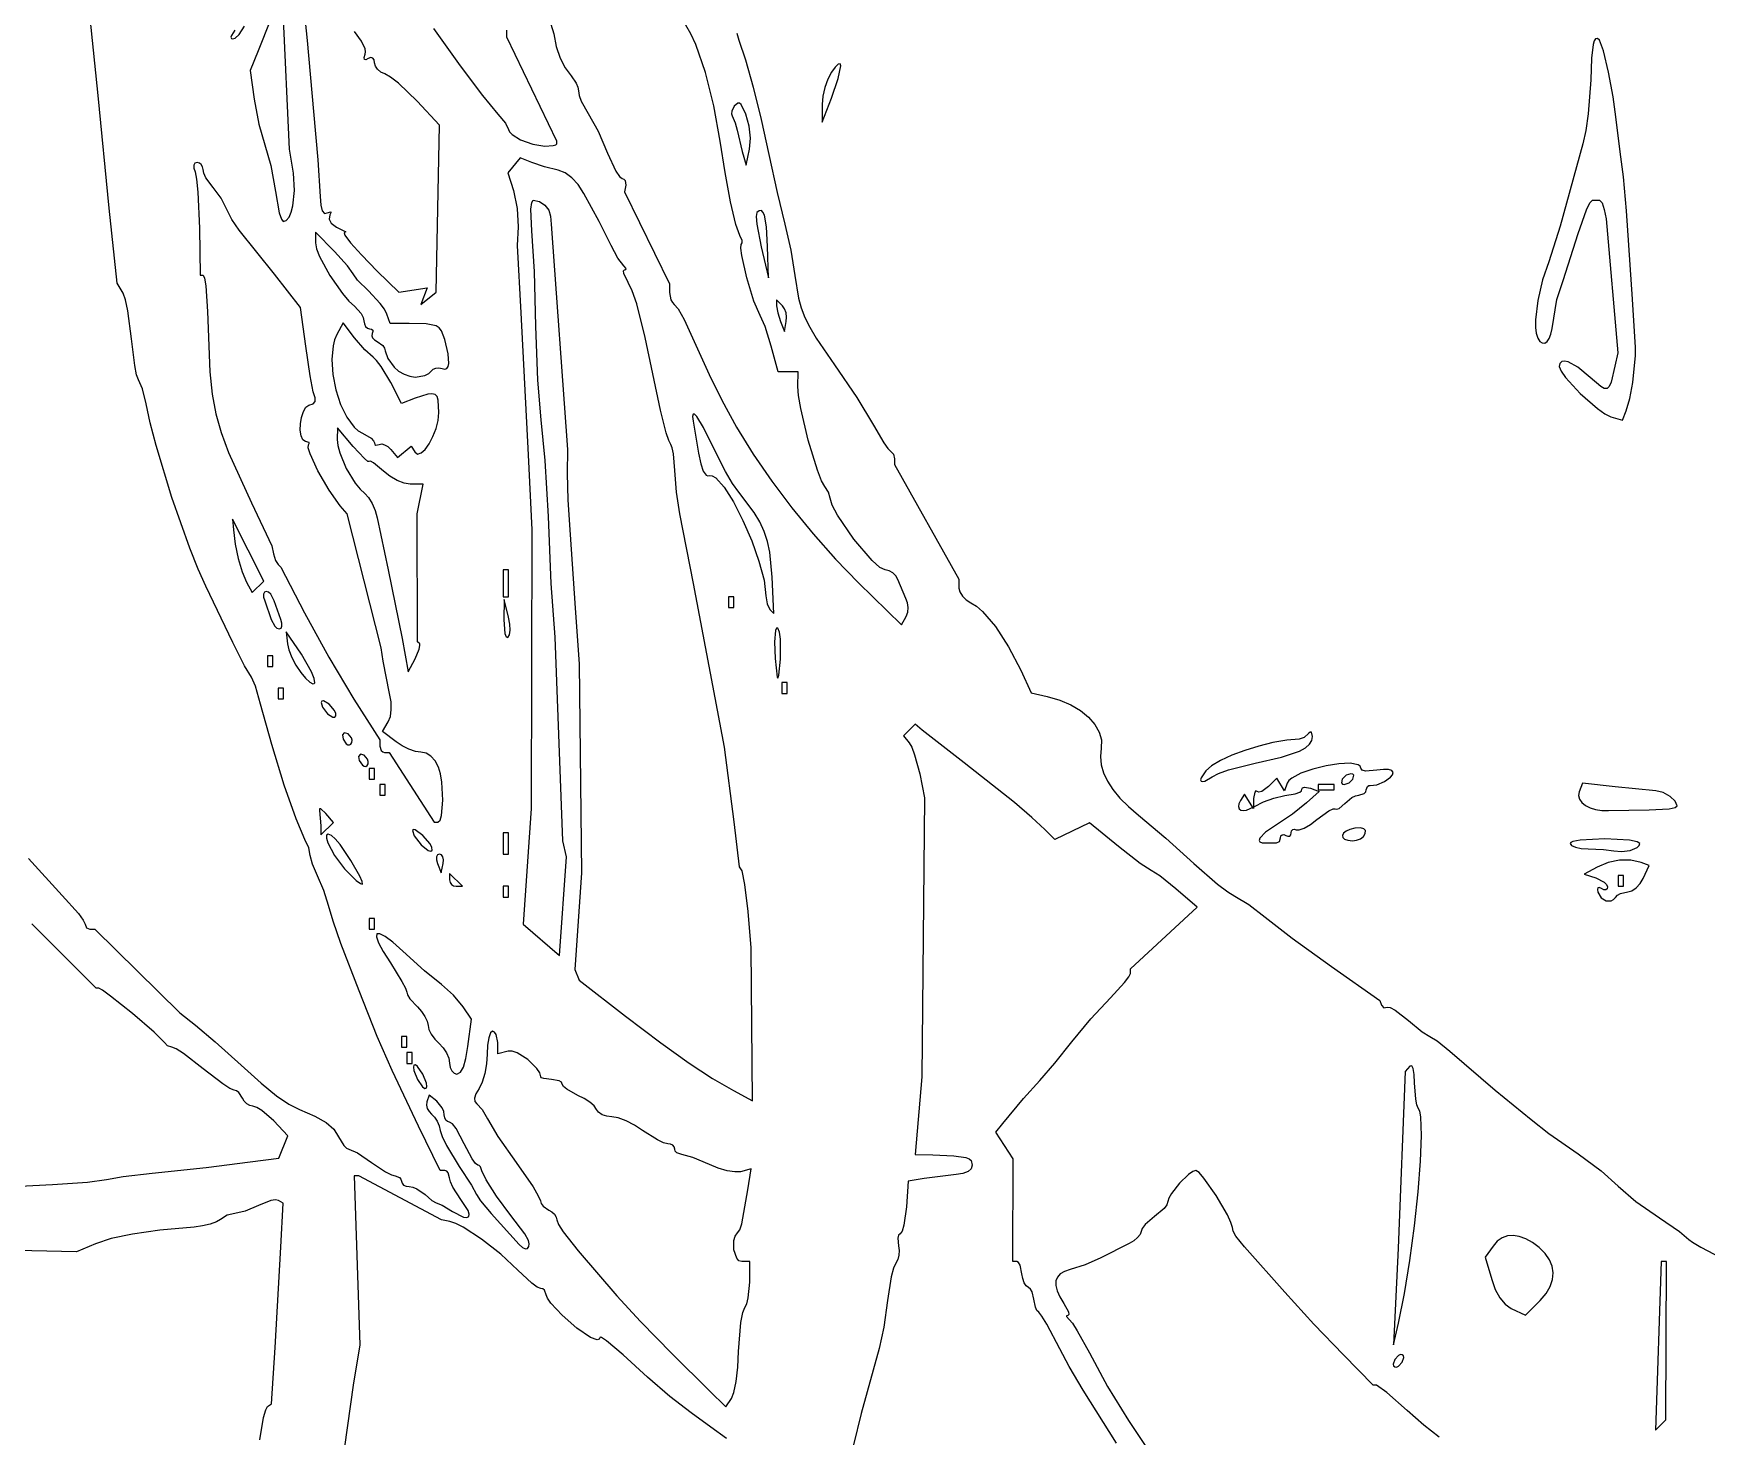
# Model space of a CAD drawing. Extents: x 49.4 to 149.4, y 52.5 to 152.5.
# Drawn here: x 86.07 to 101.08, y 89.75 to 102.34 of the extents above; entities that cross this region are included whole.
import ezdxf

# ---------------------------------------------------------------- set-up
doc = ezdxf.new("R2010")
doc.units = 0
doc.layers.add('LAYER_1', color=7, linetype='CONTINUOUS')

msp = doc.modelspace()

# ---------------------------------------------------------------- linework, layer by layer
at = {"layer": 'LAYER_1'}
for points in [[(88.192, 102.46), (88.082, 102.183), (88.009, 102.007), (88.044, 101.75), (88.087, 101.524), (88.141, 101.34), (88.195, 101.153), (88.238, 100.919), (88.271, 100.73), (88.29, 100.672), (88.306, 100.651), (88.333, 100.661), (88.358, 100.69), (88.378, 100.734), (88.393, 100.791), (88.408, 100.93), (88.397, 101.084), (88.361, 101.3), (88.307, 102.532)], [(88.486, 102.623), (88.52, 102.274), (88.579, 101.637), (88.618, 101.204), (88.638, 100.877), (88.644, 100.797), (88.657, 100.747), (88.675, 100.724), (88.7, 100.728), (88.732, 100.738), (88.733, 100.729), (88.724, 100.71), (88.717, 100.673), (88.737, 100.635), (88.783, 100.599), (88.849, 100.568), (88.867, 100.559), (88.859, 100.555), (88.852, 100.549), (88.858, 100.53), (88.909, 100.461), (89.008, 100.351), (89.15, 100.207), (89.342, 100.018), (89.597, 100.056), (89.541, 99.906), (89.679, 100.018), (89.708, 101.514), (89.508, 101.73), (89.341, 101.891), (89.269, 101.947), (89.218, 101.975), (89.182, 101.992), (89.153, 102.017), (89.133, 102.046), (89.126, 102.076), (89.122, 102.103), (89.11, 102.118), (89.092, 102.122), (89.069, 102.113), (89.047, 102.103), (89.035, 102.106), (89.033, 102.123), (89.042, 102.153), (89.045, 102.174), (89.04, 102.201), (89.007, 102.27), (88.945, 102.357)], [(86.021, 94.936), (86.324, 94.605), (86.468, 94.442), (86.512, 94.382), (86.528, 94.347), (86.541, 94.315), (86.572, 94.302), (86.615, 94.302), (87.378, 93.552), (87.518, 93.442), (87.696, 93.291), (87.928, 93.083), (88.109, 92.92), (88.247, 92.807), (88.356, 92.733), (88.452, 92.686), (88.59, 92.626), (88.69, 92.568), (88.759, 92.507), (88.803, 92.439), (88.851, 92.362), (88.875, 92.338), (88.896, 92.33), (88.973, 92.295), (89.097, 92.21), (89.225, 92.125), (89.277, 92.099), (89.311, 92.089), (89.35, 92.075), (89.362, 92.06), (89.366, 92.041), (89.372, 92.023), (89.386, 92.007), (89.408, 91.997), (89.435, 91.993), (89.468, 91.987), (89.506, 91.972), (89.579, 91.921), (89.64, 91.87), (89.679, 91.849), (89.732, 91.826), (89.825, 91.77), (89.923, 91.72), (89.954, 91.716), (89.971, 91.724), (89.975, 91.745), (89.965, 91.778), (89.901, 91.877), (89.829, 91.987), (89.807, 92.036), (89.799, 92.072), (89.786, 92.118), (89.773, 92.132), (89.756, 92.137), (89.713, 92.137), (89.52, 92.534), (89.284, 93.035), (89.15, 93.34), (88.987, 93.749), (88.823, 94.174), (88.753, 94.375), (88.712, 94.515), (88.669, 94.651), (88.614, 94.78), (88.568, 94.885), (88.549, 94.964), (88.535, 95.031), (88.501, 95.108), (88.421, 95.292), (88.316, 95.595), (88.203, 95.958), (88.103, 96.322), (88.056, 96.482), (88.02, 96.563), (87.96, 96.664), (87.855, 96.875), (87.611, 97.38), (87.543, 97.531), (87.467, 97.722), (87.308, 98.176), (87.166, 98.642), (87.112, 98.846), (87.075, 99.016), (87.042, 99.149), (87.007, 99.232), (86.991, 99.276), (86.974, 99.36), (86.946, 99.599), (86.913, 99.851), (86.891, 99.948), (86.869, 100.008), (86.817, 100.098), (86.744, 100.771), (86.645, 101.781), (86.574, 102.479)], [(87.872, 102.369), (87.843, 102.321), (87.836, 102.305), (87.841, 102.294), (87.854, 102.29), (87.876, 102.295), (87.91, 102.328), (87.958, 102.405)], [(89.655, 102.383), (89.895, 102.047), (90.093, 101.781), (90.232, 101.614), (90.3, 101.533), (90.328, 101.476), (90.337, 101.456), (90.36, 101.432), (90.436, 101.383), (90.545, 101.345), (90.653, 101.328), (90.729, 101.332), (90.753, 101.339), (90.761, 101.348), (90.761, 101.371), (90.312, 102.306), (90.312, 102.369)], [(90.707, 102.423), (90.733, 102.334), (90.755, 102.221), (90.79, 102.118), (90.836, 102.029), (90.891, 101.958), (90.935, 101.892), (90.949, 101.855), (90.954, 101.822), (90.961, 101.783), (90.98, 101.732), (91.043, 101.621), (91.131, 101.463), (91.217, 101.264), (91.291, 101.103), (91.323, 101.054), (91.347, 101.036), (91.363, 101.031), (91.374, 101.018), (91.379, 100.976), (91.367, 100.916), (91.771, 100.091), (91.771, 100.013), (91.784, 99.95), (91.798, 99.925), (91.815, 99.908), (91.85, 99.869), (91.905, 99.771), (92.129, 99.28), (92.241, 99.047), (92.374, 98.807), (92.524, 98.565), (92.69, 98.322), (92.869, 98.082), (93.06, 97.848), (93.26, 97.623), (93.467, 97.411), (93.854, 97.033), (93.896, 97.109), (93.91, 97.146), (93.914, 97.187), (93.908, 97.23), (93.893, 97.27), (93.82, 97.44), (93.803, 97.473), (93.776, 97.5), (93.742, 97.518), (93.706, 97.525), (93.659, 97.547), (93.591, 97.609), (93.427, 97.802), (93.278, 98.018), (93.232, 98.107), (93.214, 98.168), (93.2, 98.224), (93.166, 98.275), (93.136, 98.326), (93.099, 98.421), (93.017, 98.689), (92.949, 98.974), (92.929, 99.09), (92.923, 99.172), (92.927, 99.304), (92.746, 99.304), (92.684, 99.533), (92.63, 99.708), (92.586, 99.809), (92.53, 99.938), (92.467, 100.146), (92.421, 100.345), (92.412, 100.413), (92.416, 100.446), (92.423, 100.461), (92.423, 100.481), (92.402, 100.526), (92.367, 100.625), (92.32, 100.828), (92.27, 101.092), (92.226, 101.373), (92.17, 101.689), (92.094, 101.987), (92.008, 102.238), (91.963, 102.336), (91.919, 102.412)], [(92.376, 102.34), (92.393, 102.277), (92.453, 102.102), (92.523, 101.857), (92.595, 101.565), (92.663, 101.252), (92.739, 100.91), (92.808, 100.627), (92.862, 100.393), (92.898, 100.166), (92.93, 99.964), (92.954, 99.877), (92.987, 99.791), (93.031, 99.703), (93.089, 99.606), (93.253, 99.366), (93.453, 99.072), (93.603, 98.823), (93.696, 98.666), (93.732, 98.614), (93.755, 98.591), (93.781, 98.564), (93.791, 98.523), (93.791, 98.471), (94.369, 97.444), (94.369, 97.363), (94.377, 97.328), (94.4, 97.291), (94.435, 97.257), (94.477, 97.231), (94.526, 97.201), (94.58, 97.153), (94.696, 97.017), (94.814, 96.836), (94.924, 96.625), (95.018, 96.423), (95.162, 96.39), (95.273, 96.358), (95.373, 96.315), (95.46, 96.264), (95.532, 96.205), (95.589, 96.14), (95.628, 96.071), (95.647, 96), (95.645, 95.927), (95.639, 95.852), (95.646, 95.778), (95.666, 95.704), (95.701, 95.63), (95.749, 95.555), (95.812, 95.479), (95.889, 95.403), (95.98, 95.325), (96.225, 95.119), (96.477, 94.892), (96.69, 94.707), (96.781, 94.639), (96.844, 94.6), (96.969, 94.524), (97.116, 94.41), (97.358, 94.222), (97.712, 93.967), (98.144, 93.662), (98.161, 93.621), (98.182, 93.598), (98.212, 93.602), (98.239, 93.599), (98.283, 93.576), (98.404, 93.482), (98.524, 93.382), (98.594, 93.34), (98.661, 93.301), (98.773, 93.208), (99.181, 92.859), (99.502, 92.595), (99.663, 92.469), (99.925, 92.287), (100.13, 92.135), (100.285, 91.997), (100.443, 91.861), (100.655, 91.712), (100.835, 91.591), (100.919, 91.52), (100.951, 91.495), (101.025, 91.45), (101.258, 91.328)], [(95.783, 89.693), (95.483, 90.166), (95.358, 90.379), (95.273, 90.539), (95.158, 90.759), (95.113, 90.832), (95.085, 90.866), (95.068, 90.883), (95.055, 90.911), (95.042, 90.982), (95.027, 91.05), (95.011, 91.074), (94.992, 91.088), (94.972, 91.103), (94.954, 91.131), (94.941, 91.169), (94.933, 91.212), (94.917, 91.288), (94.904, 91.311), (94.889, 91.32), (94.853, 91.32), (94.855, 92.242), (94.699, 92.481), (94.762, 92.559), (94.947, 92.785), (95.094, 92.946), (95.23, 93.101), (95.383, 93.292), (95.553, 93.497), (95.728, 93.687), (95.855, 93.825), (95.894, 93.876), (95.908, 93.906), (95.908, 93.946), (96.505, 94.501), (96.315, 94.664), (96.171, 94.78), (96.093, 94.829), (95.994, 94.893), (95.8, 95.043), (95.54, 95.256), (95.23, 95.106), (95.14, 95.197), (95.024, 95.305), (94.867, 95.44), (94.417, 95.796), (94.04, 96.088), (93.976, 96.141), (93.872, 96.038), (93.923, 95.975), (93.946, 95.934), (93.971, 95.868), (94.017, 95.697), (94.061, 95.48), (94.035, 92.979), (93.976, 92.282), (94.136, 92.277), (94.324, 92.268), (94.431, 92.254), (94.46, 92.243), (94.478, 92.228), (94.489, 92.186), (94.479, 92.154), (94.451, 92.129), (94.405, 92.111), (94.345, 92.101), (94.056, 92.065), (93.912, 92.041), (93.897, 91.813), (93.875, 91.647), (93.859, 91.594), (93.842, 91.57), (93.828, 91.557), (93.821, 91.532), (93.826, 91.462), (93.832, 91.42), (93.83, 91.377), (93.82, 91.338), (93.804, 91.307), (93.783, 91.263), (93.762, 91.184), (93.729, 90.972), (93.696, 90.732), (93.653, 90.54), (93.492, 89.959), (93.423, 89.676)], [(85.826, 91.991), (86.237, 92.012), (86.549, 92.034), (86.721, 92.057), (86.871, 92.084), (87.13, 92.115), (87.615, 92.165), (88.011, 92.214), (88.268, 92.247), (88.346, 92.45), (88.222, 92.582), (88.115, 92.676), (88.068, 92.704), (88.033, 92.715), (88.006, 92.72), (87.979, 92.736), (87.956, 92.759), (87.941, 92.787), (87.907, 92.838), (87.886, 92.853), (87.865, 92.859), (87.828, 92.874), (87.763, 92.915), (87.587, 93.051), (87.41, 93.187), (87.345, 93.229), (87.307, 93.244), (87.268, 93.256), (87.242, 93.285), (87.147, 93.38), (86.954, 93.546), (86.756, 93.703), (86.686, 93.754), (86.651, 93.773), (86.628, 93.773), (86.052, 94.35)], [(92.282, 89.734), (92.144, 89.836), (91.965, 89.963), (91.776, 90.111), (91.574, 90.284), (91.356, 90.484), (91.208, 90.611), (91.162, 90.64), (91.15, 90.643), (91.146, 90.638), (91.14, 90.624), (91.122, 90.62), (91.062, 90.641), (90.94, 90.724), (90.81, 90.839), (90.707, 90.949), (90.676, 90.993), (90.665, 91.023), (90.651, 91.063), (90.635, 91.075), (90.617, 91.079), (90.586, 91.092), (90.537, 91.128), (90.412, 91.244), (90.26, 91.387), (90.085, 91.523), (89.922, 91.628), (89.855, 91.663), (89.802, 91.68), (89.727, 91.695), (88.985, 92.089), (88.942, 92.089), (88.994, 90.574), (88.933, 90.213), (88.855, 89.66)], [(98.677, 89.746), (98.541, 89.852), (98.392, 89.984), (98.209, 90.145), (98.116, 90.213), (98.087, 90.213), (97.818, 90.483), (97.553, 90.759), (97.293, 91.046), (96.93, 91.453), (96.853, 91.55), (96.83, 91.593), (96.822, 91.625), (96.81, 91.67), (96.778, 91.739), (96.677, 91.912), (96.567, 92.069), (96.523, 92.119), (96.494, 92.137), (96.467, 92.128), (96.43, 92.103), (96.347, 92.023), (96.275, 91.93), (96.253, 91.89), (96.244, 91.859), (96.235, 91.831), (96.209, 91.796), (96.124, 91.724), (96.039, 91.653), (96.013, 91.618), (96.004, 91.591), (95.995, 91.565), (95.972, 91.537), (95.937, 91.508), (95.895, 91.484), (95.643, 91.353), (95.502, 91.29), (95.367, 91.249), (95.316, 91.233), (95.278, 91.211), (95.252, 91.182), (95.238, 91.147), (95.237, 91.105), (95.249, 91.058), (95.273, 91.004), (95.309, 90.946), (95.351, 90.87), (95.355, 90.847), (95.345, 90.838), (95.334, 90.835), (95.333, 90.827), (95.357, 90.802), (95.387, 90.767), (95.431, 90.699), (95.54, 90.502), (95.703, 90.201), (95.889, 89.894), (96.057, 89.645)], [(88.095, 89.721), (88.13, 89.923), (88.149, 89.99), (88.166, 90.021), (88.202, 90.045), (88.233, 90.55), (88.285, 91.45), (88.307, 91.844), (88.264, 91.87), (88.237, 91.875), (88.194, 91.868), (88.085, 91.825), (87.966, 91.774), (87.873, 91.753), (87.804, 91.737), (87.744, 91.698), (87.708, 91.676), (87.652, 91.656), (87.581, 91.64), (87.506, 91.63), (87.2, 91.601), (86.954, 91.567), (86.763, 91.528), (86.621, 91.481), (86.45, 91.409), (84.051, 91.461)]]:
    msp.add_lwpolyline(points, dxfattribs=at)
for points in [[(100.322, 98.869), (100.357, 98.954), (100.389, 99.064), (100.415, 99.208), (100.439, 99.449), (100.44, 99.521), (100.411, 99.954), (100.358, 100.747), (100.332, 101.052), (100.303, 101.276), (100.262, 101.589), (100.238, 101.769), (100.196, 101.99), (100.151, 102.183), (100.116, 102.279), (100.098, 102.292), (100.082, 102.29), (100.069, 102.272), (100.059, 102.238), (100.045, 102.117), (100.038, 101.921), (100.016, 101.616), (99.994, 101.468), (99.968, 101.349), (99.764, 100.609), (99.662, 100.29), (99.606, 100.128), (99.564, 99.942), (99.542, 99.769), (99.541, 99.7), (99.547, 99.649), (99.563, 99.605), (99.582, 99.576), (99.603, 99.562), (99.625, 99.561), (99.647, 99.574), (99.666, 99.601), (99.681, 99.64), (99.692, 99.692), (99.735, 99.952), (99.789, 100.122), (99.926, 100.543), (100, 100.755), (100.031, 100.82), (100.053, 100.844), (100.117, 100.844), (100.139, 100.819), (100.159, 100.759), (100.177, 100.675), (100.282, 99.472), (100.255, 99.352), (100.22, 99.211), (100.203, 99.172), (100.184, 99.153), (100.159, 99.153), (100.128, 99.17), (100.033, 99.253), (99.922, 99.344), (99.835, 99.392), (99.801, 99.399), (99.777, 99.394), (99.761, 99.378), (99.756, 99.349), (99.771, 99.309), (99.812, 99.251), (99.943, 99.109), (100.097, 98.975), (100.165, 98.927), (100.219, 98.9)], [(93.143, 101.541), (93.227, 101.759), (93.286, 101.934), (93.31, 102.048), (93.304, 102.066), (93.286, 102.062), (93.259, 102.036), (93.226, 101.991), (93.193, 101.929), (93.167, 101.854), (93.149, 101.775), (93.142, 101.702)], [(92.425, 101.279), (92.46, 101.156), (92.491, 101.3), (92.499, 101.398), (92.487, 101.507), (92.458, 101.613), (92.414, 101.702), (92.4, 101.713), (92.384, 101.713), (92.351, 101.686), (92.33, 101.641), (92.328, 101.618), (92.334, 101.598), (92.362, 101.537), (92.38, 101.472)], [(89.257, 95.889), (89.661, 95.264), (89.694, 95.264), (89.713, 95.28), (89.727, 95.322), (89.739, 95.459), (89.73, 95.622), (89.717, 95.696), (89.698, 95.757), (89.668, 95.813), (89.631, 95.855), (89.588, 95.881), (89.541, 95.89), (89.492, 95.898), (89.433, 95.918), (89.373, 95.948), (89.318, 95.984), (89.198, 96.077), (89.249, 96.164), (89.268, 96.211), (89.276, 96.272), (89.274, 96.342), (89.261, 96.418), (89.203, 96.707), (89.184, 96.828), (88.879, 98.029), (88.817, 98.101), (88.717, 98.242), (88.617, 98.415), (88.547, 98.568), (88.531, 98.62), (88.533, 98.647), (88.54, 98.659), (88.538, 98.67), (88.505, 98.679), (88.481, 98.692), (88.466, 98.727), (88.459, 98.778), (88.461, 98.835), (88.47, 98.894), (88.487, 98.946), (88.509, 98.985), (88.537, 99.004), (88.575, 99.015), (88.592, 99.035), (88.592, 99.069), (88.576, 99.124), (88.548, 99.268), (88.508, 99.532), (88.461, 99.879), (88.228, 100.18), (87.912, 100.574), (87.844, 100.669), (87.798, 100.764), (87.75, 100.86), (87.677, 100.957), (87.613, 101.044), (87.594, 101.085), (87.587, 101.117), (87.582, 101.142), (87.571, 101.162), (87.554, 101.175), (87.533, 101.18), (87.514, 101.174), (87.504, 101.157), (87.505, 101.131), (87.515, 101.096), (87.529, 101.03), (87.541, 100.913), (87.555, 100.591), (87.56, 100.17), (87.589, 100.17), (87.601, 100.144), (87.612, 100.075), (87.626, 99.845), (87.649, 99.303), (87.669, 99.102), (87.701, 98.927), (87.748, 98.758), (87.815, 98.58), (88.021, 98.126), (88.204, 97.741), (88.22, 97.669), (88.238, 97.611), (88.26, 97.573), (88.284, 97.549), (88.496, 97.14), (88.714, 96.744), (88.941, 96.365), (89.174, 96), (89.174, 95.945), (89.186, 95.905), (89.199, 95.894), (89.215, 95.889)], [(92.346, 92.854), (92.517, 92.762), (92.506, 94.134), (92.477, 94.46), (92.449, 94.702), (92.425, 94.825), (92.401, 94.862), (92.352, 95.267), (92.265, 95.934), (92.162, 96.49), (91.986, 97.404), (91.865, 98.03), (91.835, 98.223), (91.821, 98.418), (91.809, 98.568), (91.797, 98.621), (91.783, 98.651), (91.765, 98.686), (91.741, 98.756), (91.69, 98.959), (91.555, 99.611), (91.478, 99.912), (91.437, 100.03), (91.402, 100.104), (91.361, 100.185), (91.359, 100.21), (91.369, 100.219), (91.381, 100.222), (91.384, 100.23), (91.362, 100.255), (91.309, 100.322), (91.249, 100.435), (91.141, 100.651), (91.002, 100.903), (90.951, 100.983), (90.896, 101.044), (90.836, 101.087), (90.773, 101.111), (90.649, 101.143), (90.536, 101.181), (90.432, 101.223), (90.32, 101.088), (90.371, 100.93), (90.405, 100.768), (90.414, 100.603), (90.404, 100.435), (90.438, 99.833), (90.505, 98.559), (90.538, 97.885), (90.53, 95.384), (90.46, 94.349), (90.785, 94.065), (90.849, 94.951), (90.815, 95.096), (90.747, 96.923), (90.71, 97.404), (90.686, 98.006), (90.657, 98.508), (90.621, 98.871), (90.59, 99.228), (90.573, 99.713), (90.56, 100.202), (90.538, 100.567), (90.529, 100.762), (90.536, 100.821), (90.55, 100.843), (90.605, 100.83), (90.653, 100.798), (90.689, 100.753), (90.705, 100.699), (90.711, 100.627), (90.857, 98.607), (90.855, 98.39), (90.861, 98.153), (90.877, 97.885), (90.93, 97.14), (90.96, 96.683), (90.981, 94.807), (90.924, 93.941), (90.96, 93.845), (91.378, 93.523), (91.695, 93.282), (91.948, 93.1), (92.158, 92.962)], [(92.593, 100.423), (92.661, 100.146), (92.651, 100.428), (92.641, 100.603), (92.623, 100.708), (92.61, 100.736), (92.596, 100.749), (92.578, 100.747), (92.557, 100.732), (92.55, 100.697), (92.555, 100.628)], [(89.302, 99.344), (89.341, 99.31), (89.39, 99.282), (89.442, 99.263), (89.491, 99.256), (89.578, 99.271), (89.612, 99.288), (89.633, 99.308), (89.65, 99.326), (89.675, 99.336), (89.703, 99.339), (89.732, 99.333), (89.756, 99.328), (89.774, 99.333), (89.786, 99.349), (89.793, 99.376), (89.786, 99.463), (89.756, 99.593), (89.726, 99.671), (89.706, 99.696), (89.678, 99.714), (89.589, 99.733), (89.437, 99.737), (89.267, 99.737), (89.236, 99.821), (89.214, 99.864), (89.175, 99.917), (89.07, 100.03), (88.973, 100.126), (88.933, 100.182), (88.884, 100.253), (88.765, 100.383), (88.597, 100.557), (88.597, 100.459), (88.606, 100.406), (88.633, 100.336), (88.723, 100.168), (88.837, 100.004), (88.894, 99.938), (88.945, 99.891), (89.005, 99.826), (89.023, 99.79), (89.03, 99.759), (89.034, 99.732), (89.045, 99.71), (89.061, 99.695), (89.08, 99.689), (89.098, 99.686), (89.109, 99.676), (89.111, 99.663), (89.105, 99.646), (89.1, 99.627), (89.107, 99.608), (89.124, 99.59), (89.15, 99.575), (89.201, 99.539), (89.216, 99.515), (89.222, 99.49), (89.245, 99.423)], [(92.768, 99.753), (92.803, 99.665), (92.82, 99.754), (92.823, 99.793), (92.818, 99.833), (92.805, 99.869), (92.786, 99.896), (92.733, 99.949), (92.733, 99.895), (92.743, 99.831)], [(89.271, 98.606), (89.331, 98.534), (89.454, 98.636), (89.486, 98.584), (89.512, 98.565), (89.544, 98.575), (89.58, 98.607), (89.616, 98.658), (89.649, 98.722), (89.677, 98.793), (89.696, 98.867), (89.703, 98.939), (89.696, 99.047), (89.686, 99.08), (89.668, 99.099), (89.641, 99.106), (89.604, 99.102), (89.49, 99.065), (89.367, 99.018), (89.271, 99.207), (89.185, 99.351), (89.144, 99.404), (89.112, 99.434), (89.038, 99.501), (88.947, 99.608), (88.843, 99.742), (88.787, 99.637), (88.767, 99.59), (88.753, 99.536), (88.742, 99.414), (88.751, 99.28), (88.779, 99.142), (88.821, 99.011), (88.877, 98.896), (88.943, 98.806), (88.98, 98.774), (89.018, 98.752), (89.094, 98.707), (89.117, 98.684), (89.126, 98.665), (89.129, 98.652), (89.138, 98.645), (89.168, 98.652), (89.19, 98.656), (89.216, 98.649), (89.244, 98.632)], [(89.372, 96.911), (89.428, 96.61), (89.489, 96.727), (89.526, 96.815), (89.533, 96.847), (89.531, 96.863), (89.512, 96.881), (89.507, 98.03), (89.561, 98.294), (89.446, 98.294), (89.392, 98.304), (89.328, 98.329), (89.263, 98.366), (89.205, 98.412), (89.115, 98.486), (89.088, 98.501), (89.078, 98.498), (89.066, 98.499), (89.036, 98.525), (88.935, 98.633), (88.793, 98.799), (88.791, 98.695), (88.796, 98.641), (88.813, 98.577), (88.872, 98.436), (88.953, 98.304), (88.996, 98.25), (89.038, 98.211), (89.071, 98.175), (89.104, 98.122), (89.131, 98.059), (89.149, 97.994), (89.248, 97.525)], [(92.673, 97.169), (92.709, 97.134), (92.694, 97.46), (92.671, 97.684), (92.65, 97.78), (92.62, 97.87), (92.581, 97.956), (92.531, 98.042), (92.395, 98.224), (92.338, 98.302), (92.274, 98.408), (92.154, 98.644), (92.078, 98.804), (92.018, 98.901), (91.996, 98.923), (91.983, 98.924), (91.978, 98.903), (91.984, 98.859), (92.033, 98.574), (92.053, 98.478), (92.075, 98.412), (92.101, 98.376), (92.115, 98.37), (92.129, 98.372), (92.156, 98.371), (92.187, 98.353), (92.262, 98.269), (92.345, 98.136), (92.43, 97.97), (92.51, 97.787), (92.575, 97.603), (92.62, 97.434), (92.637, 97.294), (92.648, 97.22)], [(87.978, 97.416), (88.028, 97.322), (88.132, 97.426), (87.851, 97.982), (87.859, 97.885), (87.875, 97.758), (87.903, 97.628), (87.939, 97.508)], [(90.28, 97.284), (90.328, 97.284), (90.328, 97.38), (90.328, 97.477), (90.328, 97.525), (90.28, 97.525), (90.28, 97.428), (90.28, 97.332)], [(88.199, 97.08), (88.23, 97.02), (88.25, 97.002), (88.271, 96.996), (88.287, 97.002), (88.294, 97.02), (88.294, 97.047), (88.284, 97.08), (88.225, 97.248), (88.194, 97.308), (88.173, 97.326), (88.153, 97.332), (88.137, 97.326), (88.129, 97.308), (88.13, 97.281), (88.14, 97.248)], [(92.3, 97.188), (92.348, 97.188), (92.348, 97.284), (92.3, 97.284)], [(90.29, 97.26), (90.285, 97.077), (90.294, 96.955), (90.306, 96.924), (90.322, 96.92), (90.336, 96.942), (90.341, 96.984), (90.338, 97.04), (90.327, 97.103)], [(92.739, 96.563), (92.745, 96.553), (92.753, 96.581), (92.769, 96.726), (92.769, 96.904), (92.76, 96.968), (92.745, 97.003), (92.733, 97.004), (92.724, 96.981), (92.715, 96.879), (92.72, 96.73)], [(88.463, 96.606), (88.506, 96.554), (88.544, 96.519), (88.573, 96.505), (88.583, 96.506), (88.589, 96.514), (88.585, 96.551), (88.561, 96.611), (88.469, 96.769), (88.332, 96.971), (88.344, 96.862), (88.357, 96.808), (88.384, 96.741), (88.42, 96.672)], [(88.164, 96.659), (88.212, 96.659), (88.212, 96.755), (88.164, 96.755)], [(88.26, 96.37), (88.308, 96.37), (88.308, 96.466), (88.26, 96.466)], [(92.781, 96.418), (92.829, 96.418), (92.829, 96.515), (92.781, 96.515)], [(88.704, 96.234), (88.75, 96.204), (88.768, 96.205), (88.778, 96.217), (88.778, 96.238), (88.766, 96.265), (88.718, 96.321), (88.667, 96.35), (88.653, 96.348), (88.646, 96.337), (88.658, 96.294)], [(88.872, 95.966), (88.887, 95.956), (88.902, 95.955), (88.914, 95.963), (88.923, 95.978), (88.925, 95.999), (88.919, 96.02), (88.888, 96.056), (88.854, 96.064), (88.838, 96.045), (88.844, 96.008)], [(96.642, 95.67), (96.698, 95.699), (96.789, 95.731), (97.026, 95.791), (97.264, 95.845), (97.424, 95.901), (97.478, 95.93), (97.514, 95.961), (97.536, 95.994), (97.542, 96.03), (97.532, 96.071), (97.521, 96.071), (97.506, 96.058), (97.467, 96.023), (97.423, 96.008), (97.31, 95.998), (97.186, 95.976), (97.059, 95.945), (96.934, 95.907), (96.818, 95.863), (96.716, 95.817), (96.636, 95.769), (96.583, 95.723), (96.542, 95.661), (96.537, 95.642), (96.541, 95.63), (96.554, 95.626), (96.576, 95.631)], [(89.017, 95.774), (89.031, 95.764), (89.046, 95.763), (89.058, 95.77), (89.067, 95.786), (89.069, 95.806), (89.063, 95.828), (89.032, 95.864), (88.998, 95.872), (88.983, 95.852), (88.988, 95.816)], [(97.219, 95.077), (97.244, 95.088), (97.255, 95.122), (97.258, 95.14), (97.269, 95.15), (97.284, 95.151), (97.303, 95.144), (97.321, 95.136), (97.337, 95.138), (97.347, 95.149), (97.351, 95.168), (97.354, 95.186), (97.364, 95.198), (97.378, 95.201), (97.395, 95.194), (97.423, 95.193), (97.468, 95.21), (97.522, 95.242), (97.581, 95.286), (97.688, 95.364), (97.726, 95.382), (97.746, 95.382), (97.76, 95.378), (97.781, 95.386), (97.831, 95.431), (97.893, 95.483), (97.927, 95.499), (97.958, 95.504), (98.005, 95.519), (98.019, 95.534), (98.024, 95.553), (98.035, 95.584), (98.046, 95.592), (98.06, 95.593), (98.12, 95.598), (98.187, 95.627), (98.242, 95.667), (98.259, 95.688), (98.265, 95.708), (98.254, 95.726), (98.224, 95.735), (98.179, 95.736), (98.12, 95.728), (98.018, 95.721), (97.987, 95.73), (97.976, 95.746), (97.969, 95.765), (97.95, 95.778), (97.879, 95.791), (97.779, 95.787), (97.663, 95.768), (97.545, 95.739), (97.438, 95.701), (97.357, 95.658), (97.33, 95.635), (97.315, 95.612), (97.289, 95.544), (97.22, 95.656), (97.147, 95.582), (97.086, 95.539), (97.061, 95.533), (97.044, 95.539), (97.032, 95.543), (97.023, 95.533), (97.013, 95.476), (97.013, 95.384), (96.93, 95.515), (96.895, 95.458), (96.88, 95.427), (96.876, 95.402), (96.882, 95.383), (96.897, 95.371), (96.919, 95.366), (96.948, 95.369), (97.022, 95.402), (97.102, 95.444), (97.194, 95.479), (97.292, 95.503), (97.387, 95.516), (97.429, 95.531), (97.442, 95.544), (97.447, 95.559), (97.453, 95.572), (97.469, 95.578), (97.523, 95.568), (97.6, 95.539), (97.487, 95.435), (97.362, 95.335), (97.219, 95.239), (97.121, 95.173), (97.07, 95.119), (97.063, 95.099), (97.069, 95.085), (97.089, 95.077), (97.122, 95.077)], [(89.078, 95.649), (89.126, 95.649), (89.126, 95.745), (89.078, 95.745)], [(97.808, 95.649), (97.801, 95.615), (97.81, 95.604), (97.826, 95.601), (97.869, 95.615), (97.904, 95.649), (97.911, 95.683), (97.902, 95.693), (97.886, 95.697), (97.843, 95.683)], [(89.174, 95.504), (89.222, 95.504), (89.222, 95.601), (89.174, 95.601)], [(97.591, 95.553), (97.687, 95.553), (97.736, 95.553), (97.736, 95.601), (97.639, 95.601), (97.591, 95.601)], [(100.561, 95.373), (100.74, 95.383), (100.794, 95.394), (100.814, 95.408), (100.796, 95.451), (100.749, 95.494), (100.687, 95.528), (100.622, 95.544), (100.256, 95.58), (99.963, 95.613), (99.933, 95.535), (99.928, 95.501), (99.937, 95.469), (99.958, 95.439), (99.991, 95.413), (100.033, 95.392), (100.082, 95.376), (100.138, 95.368), (100.198, 95.367)], [(88.645, 95.23), (88.645, 95.149), (88.756, 95.26), (88.688, 95.341), (88.644, 95.383), (88.633, 95.383), (88.633, 95.368)], [(89.545, 95.06), (89.608, 95.008), (89.631, 95.002), (89.643, 95.011), (89.641, 95.035), (89.624, 95.068), (89.56, 95.143), (89.491, 95.193), (89.473, 95.197), (89.465, 95.189), (89.482, 95.141)], [(97.9, 95.096), (97.937, 95.101), (97.971, 95.114), (97.998, 95.135), (98.013, 95.16), (98.016, 95.187), (98.002, 95.204), (97.971, 95.211), (97.921, 95.208), (97.876, 95.198), (97.842, 95.182), (97.82, 95.164), (97.81, 95.144), (97.813, 95.126), (97.828, 95.11), (97.857, 95.1)], [(88.857, 94.843), (88.962, 94.738), (88.998, 94.711), (89.017, 94.706), (89.015, 94.731), (88.994, 94.779), (88.914, 94.919), (88.816, 95.062), (88.772, 95.114), (88.74, 95.144), (88.709, 95.156), (88.694, 95.147), (88.694, 95.119), (88.707, 95.076), (88.765, 94.965)], [(90.28, 94.975), (90.328, 94.975), (90.328, 95.072), (90.328, 95.168), (90.28, 95.168), (90.28, 95.072)], [(100.393, 95.009), (100.453, 95.036), (100.471, 95.053), (100.477, 95.071), (100.453, 95.087), (100.385, 95.1), (100.165, 95.114), (99.944, 95.102), (99.877, 95.088), (99.858, 95.079), (99.852, 95.07), (99.865, 95.052), (99.9, 95.037), (99.953, 95.027), (100.016, 95.023), (100.151, 95.018), (100.245, 95.005), (100.315, 94.999)], [(89.691, 94.891), (89.724, 94.807), (89.741, 94.891), (89.744, 94.924), (89.738, 94.951), (89.726, 94.969), (89.708, 94.975), (89.691, 94.969), (89.682, 94.951), (89.682, 94.924)], [(100.259, 94.588), (100.278, 94.608), (100.305, 94.624), (100.372, 94.639), (100.408, 94.648), (100.445, 94.674), (100.48, 94.711), (100.507, 94.756), (100.562, 94.873), (100.491, 94.9), (100.399, 94.922), (100.297, 94.922), (100.194, 94.901), (100.096, 94.859), (99.98, 94.795), (100.084, 94.762), (100.158, 94.724), (100.18, 94.702), (100.189, 94.681), (100.184, 94.665), (100.173, 94.657), (100.155, 94.657), (100.134, 94.667), (100.114, 94.676), (100.101, 94.673), (100.097, 94.66), (100.101, 94.636), (100.132, 94.584), (100.176, 94.557), (100.222, 94.557), (100.242, 94.568)], [(89.799, 94.802), (89.799, 94.744), (89.804, 94.722), (89.816, 94.704), (89.834, 94.691), (89.857, 94.687), (89.915, 94.687)], [(100.285, 94.687), (100.333, 94.687), (100.333, 94.783), (100.285, 94.783)], [(90.28, 94.591), (90.328, 94.591), (90.328, 94.687), (90.28, 94.687)], [(89.078, 94.302), (89.126, 94.302), (89.126, 94.398), (89.078, 94.398)], [(89.799, 93.1), (89.804, 93.062), (89.819, 93.032), (89.839, 93.011), (89.865, 93.003), (89.896, 93.019), (89.923, 93.066), (89.945, 93.143), (89.964, 93.249), (89.996, 93.494), (89.922, 93.607), (89.834, 93.712), (89.726, 93.806), (89.573, 93.93), (89.379, 94.105), (89.29, 94.185), (89.221, 94.237), (89.173, 94.262), (89.147, 94.261), (89.143, 94.233), (89.161, 94.18), (89.203, 94.102), (89.268, 94), (89.371, 93.833), (89.403, 93.772), (89.414, 93.737), (89.422, 93.713), (89.443, 93.679), (89.511, 93.605), (89.548, 93.565), (89.578, 93.52), (89.599, 93.477), (89.607, 93.439), (89.614, 93.403), (89.635, 93.36), (89.666, 93.317), (89.703, 93.279), (89.74, 93.239), (89.771, 93.192), (89.792, 93.144)], [(92.132, 90.162), (92.276, 90.018), (92.329, 90.091), (92.35, 90.147), (92.369, 90.245), (92.384, 90.372), (92.392, 90.513), (92.412, 90.774), (92.429, 90.863), (92.447, 90.909), (92.465, 90.941), (92.479, 90.994), (92.493, 91.137), (92.493, 91.32), (92.421, 91.32), (92.395, 91.328), (92.375, 91.351), (92.35, 91.425), (92.35, 91.51), (92.362, 91.548), (92.381, 91.577), (92.403, 91.606), (92.42, 91.66), (92.474, 91.964), (92.505, 92.152), (92.41, 92.127), (92.359, 92.125), (92.289, 92.136), (92.21, 92.159), (92.131, 92.192), (91.982, 92.255), (91.883, 92.282), (91.838, 92.296), (91.824, 92.311), (91.819, 92.33), (91.814, 92.349), (91.801, 92.364), (91.781, 92.374), (91.757, 92.378), (91.719, 92.387), (91.664, 92.413), (91.531, 92.498), (91.459, 92.545), (91.383, 92.583), (91.312, 92.609), (91.255, 92.618), (91.21, 92.624), (91.168, 92.638), (91.136, 92.66), (91.117, 92.686), (91.096, 92.717), (91.057, 92.751), (91.007, 92.784), (90.95, 92.812), (90.851, 92.866), (90.82, 92.892), (90.809, 92.912), (90.802, 92.929), (90.781, 92.942), (90.713, 92.955), (90.645, 92.962), (90.624, 92.97), (90.617, 92.979), (90.608, 93.014), (90.583, 93.054), (90.501, 93.134), (90.404, 93.194), (90.361, 93.208), (90.325, 93.209), (90.232, 93.184), (90.232, 93.286), (90.218, 93.358), (90.203, 93.38), (90.184, 93.388), (90.165, 93.372), (90.15, 93.328), (90.14, 93.262), (90.136, 93.182), (90.13, 93.094), (90.114, 93.007), (90.091, 92.929), (90.063, 92.873), (90.034, 92.825), (90.021, 92.787), (90.024, 92.758), (90.042, 92.737), (90.092, 92.684), (90.138, 92.602), (90.232, 92.444), (90.397, 92.21), (90.549, 91.99), (90.595, 91.91), (90.614, 91.866), (90.621, 91.843), (90.637, 91.819), (90.689, 91.783), (90.717, 91.768), (90.74, 91.746), (90.755, 91.72), (90.761, 91.694), (90.776, 91.653), (90.817, 91.587), (90.951, 91.416), (91.3, 91.013), (91.511, 90.784), (91.795, 90.494)], [(89.366, 93.244), (89.414, 93.244), (89.414, 93.34), (89.366, 93.34)], [(89.414, 93.099), (89.462, 93.099), (89.462, 93.196), (89.414, 93.196)], [(89.511, 92.955), (89.557, 92.888), (89.577, 92.874), (89.59, 92.875), (89.595, 92.892), (89.591, 92.922), (89.559, 93.003), (89.512, 93.07), (89.492, 93.085), (89.479, 93.084), (89.474, 93.066), (89.478, 93.036)], [(98.31, 91.44), (98.269, 90.574), (98.313, 90.767), (98.367, 91.033), (98.415, 91.331), (98.456, 91.642), (98.488, 91.945), (98.509, 92.222), (98.518, 92.453), (98.512, 92.618), (98.503, 92.67), (98.49, 92.698), (98.477, 92.726), (98.467, 92.778), (98.457, 92.925), (98.454, 93), (98.445, 93.052), (98.432, 93.077), (98.414, 93.073), (98.372, 93.027)], [(90.422, 91.475), (90.453, 91.448), (90.479, 91.435), (90.498, 91.438), (90.51, 91.456), (90.513, 91.481), (90.507, 91.511), (90.475, 91.571), (90.347, 91.733), (90.221, 91.908), (90.126, 92.055), (90.088, 92.135), (90.077, 92.171), (90.065, 92.182), (90.051, 92.186), (90.03, 92.201), (90.001, 92.242), (89.931, 92.378), (89.858, 92.514), (89.825, 92.555), (89.799, 92.57), (89.781, 92.576), (89.765, 92.59), (89.755, 92.611), (89.751, 92.637), (89.746, 92.667), (89.731, 92.7), (89.684, 92.759), (89.616, 92.815), (89.595, 92.753), (89.592, 92.725), (89.599, 92.695), (89.615, 92.666), (89.638, 92.643), (89.663, 92.616), (89.687, 92.58), (89.705, 92.539), (89.715, 92.498), (89.733, 92.443), (89.771, 92.363), (89.885, 92.174), (89.994, 92.005), (90.04, 91.921), (90.077, 91.865), (90.171, 91.751)], [(99.325, 90.9), (99.453, 90.839), (99.585, 90.971), (99.638, 91.034), (99.674, 91.097), (99.696, 91.159), (99.702, 91.219), (99.693, 91.278), (99.669, 91.336), (99.63, 91.392), (99.575, 91.446), (99.514, 91.493), (99.455, 91.526), (99.397, 91.547), (99.342, 91.555), (99.29, 91.551), (99.242, 91.533), (99.199, 91.503), (99.162, 91.46), (99.091, 91.359), (99.149, 91.159), (99.181, 91.07), (99.222, 90.996), (99.271, 90.939)], [(100.67, 91.32), (100.619, 89.807), (100.713, 89.901), (100.718, 91.32)], [(98.265, 90.4), (98.268, 90.384), (98.279, 90.375), (98.294, 90.374), (98.313, 90.382), (98.347, 90.417), (98.361, 90.46), (98.357, 90.476), (98.347, 90.485), (98.331, 90.486), (98.313, 90.478), (98.279, 90.443)]]:
    msp.add_lwpolyline(points, close=True, dxfattribs=at)

doc.saveas('drawing.dxf')
